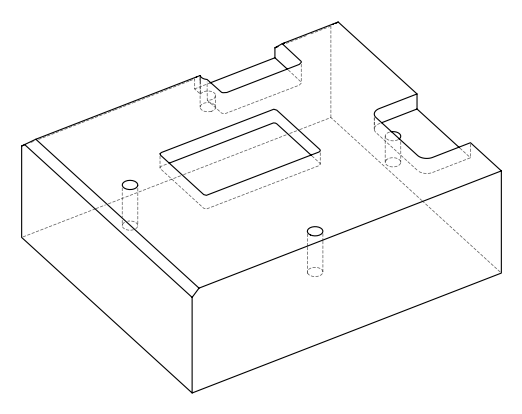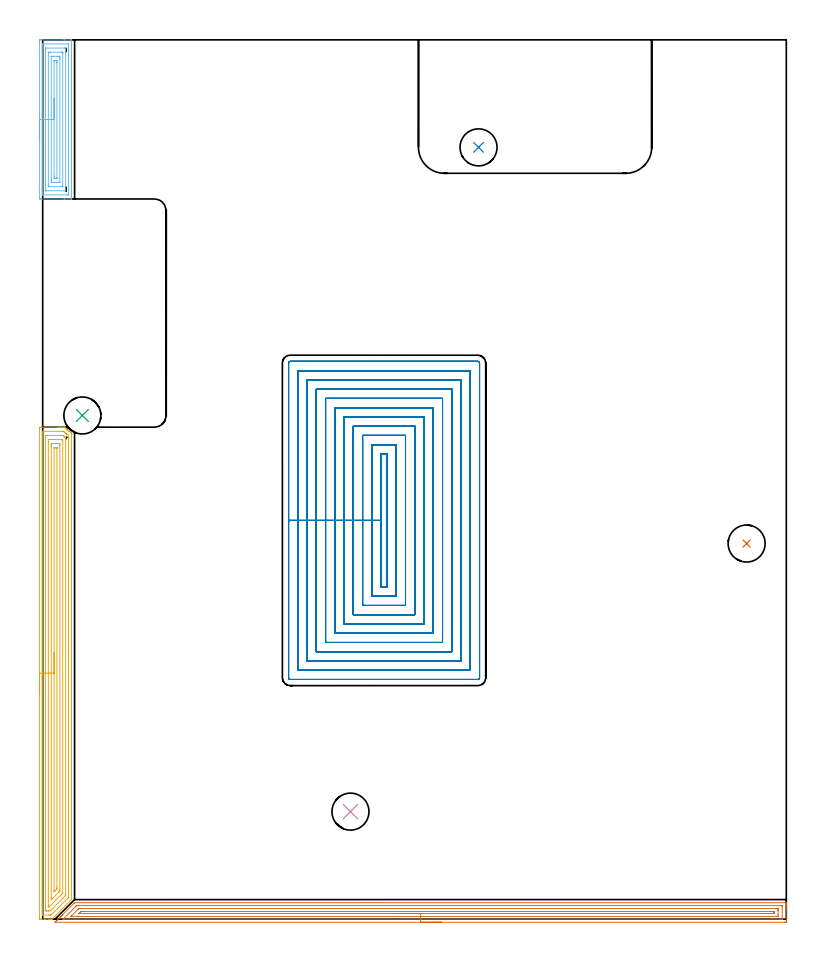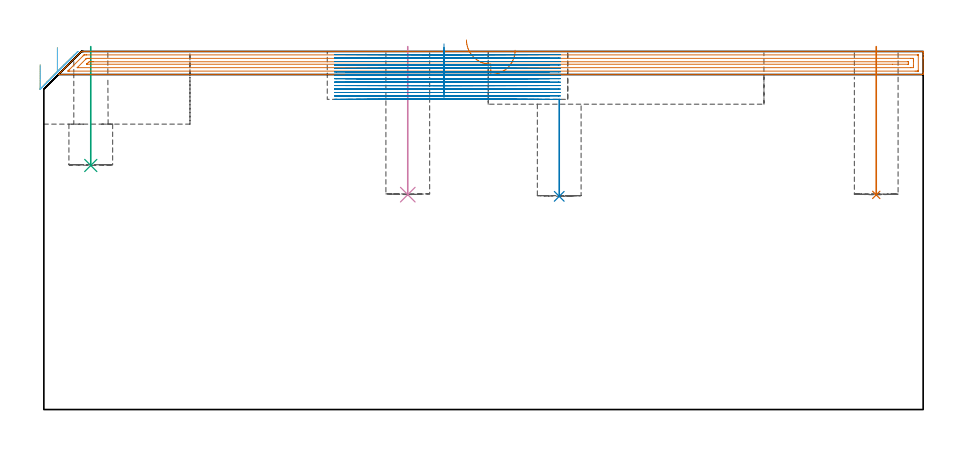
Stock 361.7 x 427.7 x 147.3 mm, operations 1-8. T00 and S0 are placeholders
(PLAN: 10 operations, 4 tool changes, 176.6 min)
(1 INDEXABLE_INSERT_DRILL_BLIND_HOLE_FROM_SOLID | STEP1POCKET | NXT0302_007 | 0.25 min | 14933 mm3)
(2 INDEXABLE_INSERT_DRILL_BLIND_HOLE_FROM_SOLID_1 | STEP1POCKET_1 | NXT0302_007 | 0.17 min | 15083 mm3)
(3 INDEXABLE_INSERT_DRILL_BLIND_HOLE_FROM_SOLID_2 | STEP1POCKET_2 | NXT0302_007 | 0.2 min | 11858 mm3)
(4 INDEXABLE_INSERT_DRILL_BLIND_HOLE_FROM_SOLID_3 | STEP1POCKET_3 | NXT0302_007 | 0.25 min | 14906 mm3)
(5 AREA_MILL | FG_CHAMFER_SURFACE | UGT0205_001 | 11.59 min | 29566 mm3)
(6 AREA_MILL_1 | FG_CHAMFER_SURFACE_1 | UGT0205_001 | 3.97 min | 10173 mm3)
(7 AREA_MILL_2 | FG_CHAMFER_SURFACE_2 | UGT0205_001 | 11.43 min | 15770 mm3)
(8 MILL_RECTANGULAR_POCKET | POCKET_RECTANGULAR_STRAIGHT | UGT0201_014 | Follow Part, ap 1.5, ae 75% | 99.35 min | 312880 mm3)
(9 MILL_SLOT | SLOT_PARTIAL_RECTANGULAR | NXT0201_013 | Follow Part, ap 2.5, ae 75% | 44.05 min | 190687 mm3)
(10 MILL_SLOT_1 | SLOT_PARTIAL_RECTANGULAR_1 | UGT0201_107 | Follow Part, ap 6.25, ae 75% | 5.37 min | 152720 mm3)
(TOOL NXT0302_007 | Index. Insert Drill 18mm [880-D1800L25-05] | D18 PA176 FL90 Z2)
(TOOL UGT0205_001 | Chamfer Mill 20 x 3 x 45 deg. | D20 FL50 Z2)
(TOOL UGT0201_014 | End mill 6 mm | D6 FL24 Z4)
(TOOL NXT0201_013 | ENDMILL 10mm | D10 FL30 Z4)
(TOOL UGT0201_107 | End Mill 25 mm | D25 FL25 Z2)
(OP 1 INDEXABLE_INSERT_DRILL_BLIND_HOLE_FROM_SOLID)
G17 G21 G94 G90
T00 M6
G54
G17 G0 G90 X342.4 Y182.7 S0 M3
G43 Z157.3 H1
G94 G81 G98 Z88.3 F250. R149.3
G80
M5
M2
(OP 2 INDEXABLE_INSERT_DRILL_BLIND_HOLE_FROM_SOLID_1)
G17 G21 G94 G90
T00 M6
G54
G17 G0 G90 X212. Y375.4 S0 M3
G43 Z157.3 H1
G94 G81 G98 Z87.7 F250. R127.6
G80
M5
M2
(OP 3 INDEXABLE_INSERT_DRILL_BLIND_HOLE_FROM_SOLID_2)
G17 G21 G94 G90
T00 M6
G54
G17 G0 G90 X19.3 Y245. S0 M3
G43 Z157.3 H1
G94 G81 G98 Z100.4 F250. R149.3
G80
M5
M2
(OP 4 INDEXABLE_INSERT_DRILL_BLIND_HOLE_FROM_SOLID_3)
G17 G21 G94 G90
T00 M6
G54
G17 G0 G90 X149.7 Y52.3 S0 M3
G43 Z157.3 H1
G94 G81 G98 Z88.4 F250. R149.3
G80
M5
M2
(OP 5 AREA_MILL)
G17 G21 G94 G90
T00 M6
G54
G17 G0 G90 X-1.5 Y109.65 S1061 M3
G43 Z157.3 H0
Z141.8
G94 G1 Y109.688 Z140.928 F250.
Y109.802 Z140.064
Y109.991 Z139.212
Y110.253 Z138.38
Y110.587 Z137.574
Y110.99 Z136.8
Y111.459 Z136.064
Y111.99 Z135.372
Y112.579 Z134.729
Y113.222 Z134.14
Y113.914 Z133.609
Y114.65 Z133.14
Y115.424 Z132.737
Y116.23 Z132.403
Y117.062 Z132.141
Y117.914 Z131.952
Y118.778 Z131.838
Y119.65 Z131.8
Y238.42
X-1.498 Y238.704 Z131.802
X-1.491 Y239.293 Z131.806
X-1.484 Y239.296 Z131.813
X-0.891 Y239.299 Z132.406
X-0.295 Y239.3 Z133.002
X7.143 Z140.437
X7.735 Z141.032
X8.035 Z141.332
X8.627 Z141.924
X8.928 Z142.224
X9.53 Z142.829
X10.112 Z143.411
X10.707 Y239.29 Z144.006
X10.713 Y239.287 Z144.012
X10.948 Y239.02 Z144.248
X11.303 Y238.632 Z144.602
X11.361 Y238.571 Z144.661
X11.77 Y238.198 Z145.069
X11.874 Y238.109 Z145.173
X12.052 Y237.96 Z145.348
X12.191 Y237.841 Z145.49
X12.403 Y237.677 Z145.701
X12.499 Y237.611 Z145.795
X12.637 Y237.515 Z145.936
X12.738 Y237.445 Z146.037
X12.807 Y237.401 Z146.107
X12.945 Y237.314 Z146.241
X13.079 Y237.227 Z146.378
X13.096 Y237.218 Z146.396
X13.485 Y236.997 Z146.781
X13.859 Y236.801 Z147.156
X13.896 Y236.781 Z147.191
X13.997 Y236.725 Z147.288
X14. Y236.028 Z147.3
Y9.514
X13.994 Y9.505 Z147.294
X13.962 Y9.462 Z147.262
X4.986 Y0.485 Z138.285
X4.762 Y0.261 Z138.059
X4.649 Y0.15 Z137.946
X4.498 Y0.01 Z137.797
X4.465 Y0.009 Z137.764
X3.863 Y0. Z137.162
X3.281 Z136.58
X2.679 Z135.975
X1.486 Z134.783
X0.894 Z134.188
X-1.129 Y0.001 Z132.167
X-1.484 Y0.004 Z131.812
X-1.491 Y0.007 Z131.805
X-1.497 Y0.596 Z131.803
X-1.5 Y1.204 Z131.8
Y119.65
X-0.086 Z133.214
X-0.085 Y237.007 Z133.215
X-0.084 Y237.094 Z133.216
X-0.079 Y237.267 Z133.221
X-0.076 Y237.292 Z133.224
X-0.069 Y237.294 Z133.231
X-0.046 Y237.298 Z133.254
X0.001 Y237.299 Z133.301
X9.441 Z142.741
X9.821 Y237.295 Z143.121
X10.199 Y237.29 Z143.499
X10.57 Y236.92 Z143.87
X10.713 Y236.788 Z144.013
X11.114 Y236.433 Z144.414
X11.587 Y236.029 Z144.887
X11.606 Y236.014 Z144.906
X11.673 Y235.962 Z144.973
X12.499 Y235.4 Z145.799
X12.566 Y235.353 Z145.866
X12.579 Y235.223 Z145.879
X12.583 Y235.137 Z145.883
X12.585 Y235.051 Z145.885
X12.586 Y234.245 Z145.886
Y230.76
X12.585 Y11.124 Z145.885
X12.584 Y10.95 Z145.884
X12.579 Y10.603 Z145.879
X12.576 Y10.536 Z145.876
X12.568 Y10.525 Z145.868
X12.548 Y10.5 Z145.848
X12.499 Y10.449 Z145.799
X12.478 Y10.427 Z145.778
X4.43 Y2.38 Z137.73
X4.142 Y2.1 Z137.442
X4.06 Y2.022 Z137.36
X3.943 Y2.009 Z137.243
X3.572 Y2.004 Z136.872
X3.059 Y2. Z136.359
X0.381 Y2.001 Z133.681
X0.001 Y2.005 Z133.301
X-0.052 Y2.008 Z133.248
X-0.079 Y2.012 Z133.221
X-0.085 Y2.38 Z133.215
X-0.086 Y119.65 Z133.214
X1.329 Z134.629
Y235.137
X1.33 Y235.251 Z134.63
X1.332 Y235.278 Z134.632
X1.334 Y235.285 Z134.634
X1.352 Y235.29 Z134.652
X1.46 Y235.296 Z134.76
X1.624 Y235.3 Z134.924
X8.928 Y235.299 Z142.228
X9.667 Y235.29 Z142.967
X9.742 Y235.279 Z143.042
X9.821 Y235.213 Z143.121
X9.908 Y235.137 Z143.208
X10.335 Y234.764 Z143.635
X10.713 Y234.441 Z144.013
X10.947 Y234.245 Z144.247
X11.059 Y234.154 Z144.359
X11.165 Y234.067 Z144.465
X11.166 Y234.016 Z144.466
X11.17 Y233.789 Z144.47
X11.171 Y233.353 Z144.471
Y232.896
Y12.189
X11.169 Y11.734 Z144.469
X11.166 Y11.624 Z144.466
X11.164 Y11.575 Z144.464
X11.131 Y11.54 Z144.431
X10.898 Y11.298 Z144.198
X4.114 Y4.514 Z137.414
X3.76 Y4.163 Z137.06
X3.662 Y4.073 Z136.962
X3.572 Y4.01 Z136.872
X2.842 Y4.001 Z136.142
X2.679 Z135.979
X1.95 Z135.25
X1.787 Y4.003 Z135.087
X1.623 Y4.008 Z134.923
X1.335 Y4.021 Z134.635
X1.333 Y4.163 Z134.633
X1.33 Y4.62 Z134.63
X1.329 Y5.055 Z134.629
Y5.513
Y119.65
X2.743 Z136.043
Y232.461
X2.75 Y233.283 Z136.05
X3.572 Y233.299 Z136.872
X3.626 Y233.3 Z136.926
X8.981 Z142.281
X9.177 Y233.294 Z142.477
X9.275 Y233.29 Z142.575
X9.324 Y233.28 Z142.624
X9.37 Y233.24 Z142.67
X9.548 Y233.085 Z142.848
X9.75 Y232.902 Z143.05
X9.756 Y232.526 Z143.056
X9.757 Y232.461 Z143.057
Y13.081
X9.752 Y12.668 Z143.052
X9.75 Y12.62 Z143.05
X9.726 Y12.587 Z143.026
X9.672 Y12.526 Z142.972
X9.58 Y12.43 Z142.88
X9.341 Y12.189 Z142.641
X3.335 Y6.184 Z136.635
X3.256 Y6.107 Z136.556
X3.197 Y6.053 Z136.497
X3.161 Y6.022 Z136.461
X3.116 Y6.01 Z136.416
X2.916 Y6.004 Z136.216
X2.816 Y6.005 Z136.116
X2.766 Y6.009 Z136.066
X2.75 Y6.013 Z136.05
X2.743 Y6.839 Z136.043
Y119.65
X4.157 Z137.457
Y230.093
X4.158 Y230.678 Z137.458
X4.16 Y230.982 Z137.46
X4.164 Y231.283 Z137.464
X4.465 Y231.292 Z137.765
X4.736 Y231.298 Z138.036
X6.52 Y231.3 Z139.82
X7.413 Z140.713
X8.035 Y231.297 Z141.335
X8.312 Y231.293 Z141.612
X8.337 Y231.282 Z141.637
X8.338 Y231.267 Z141.638
X8.342 Y230.678 Z141.642
X8.343 Y230.371 Z141.643
Y14.558
X8.34 Y13.973 Z141.64
X8.337 Y13.672 Z141.637
X8.328 Y13.638 Z141.628
X8.307 Y13.613 Z141.607
X8.247 Y13.549 Z141.547
X8.035 Y13.334 Z141.335
X7.909 Y13.207 Z141.209
X4.215 Y9.514 Z137.515
X4.192 Y9.496 Z137.492
X4.173 Y9.481 Z137.473
X4.164 Y9.514 Z137.464
X4.162 Y9.557 Z137.462
X4.158 Y9.82 Z137.458
X4.157 Y10.406 Z137.457
Y10.713
Y119.65
X5.571 Z138.871
X5.572 Y228.894 Z138.872
X5.574 Y229.233 Z138.874
X5.575 Y229.274 Z138.875
X5.577 Y229.288 Z138.877
X5.601 Y229.29 Z138.901
X5.708 Y229.296 Z139.008
X5.844 Y229.3 Z139.144
X6.25 Z139.55
X6.737 Z140.037
X6.884 Y229.297 Z140.184
X6.915 Y229.293 Z140.215
X6.922 Y229.289 Z140.222
X6.925 Y229.279 Z140.225
X6.927 Y229.246 Z140.227
X6.929 Y229.108 Z140.229
Y228.894
Y15.757
X6.927 Y15.08 Z140.227
X6.925 Y14.865 Z140.225
X6.922 Y14.7 Z140.222
X6.824 Y14.584 Z140.124
X6.68 Y14.435 Z139.98
X6.25 Y13.998 Z139.55
X5.792 Y13.539 Z139.092
X5.72 Y13.468 Z139.02
X5.633 Y13.384 Z138.933
X5.595 Y13.351 Z138.895
X5.58 Y13.339 Z138.88
X5.578 Y13.356 Z138.878
X5.575 Y13.456 Z138.875
X5.572 Y13.759 Z138.872
X5.571 Y119.65 Z138.871
Y120.522 Z138.909
Y121.387 Z139.023
Y122.238 Z139.212
Y123.07 Z139.474
Y123.876 Z139.808
Y124.65 Z140.211
Y125.386 Z140.68
Y126.078 Z141.211
Y126.721 Z141.8
Y127.31 Z142.443
Y127.842 Z143.135
Y128.31 Z143.871
Y128.713 Z144.645
Y129.047 Z145.451
Y129.309 Z146.283
Y129.498 Z147.135
Y129.612 Z148.
Y129.65 Z148.871
G0 Z157.3
M5
M2
(OP 6 AREA_MILL_1)
G17 G21 G94 G90
T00 M6
G54
G17 G0 G90 X-1.5 Y379. S1061 M3
G43 Z157.3 H0
Z141.8
G94 G1 Y379.038 Z140.928 F250.
Y379.152 Z140.064
Y379.341 Z139.212
Y379.603 Z138.38
Y379.937 Z137.574
Y380.34 Z136.8
Y380.808 Z136.064
Y381.34 Z135.372
Y381.929 Z134.729
Y382.572 Z134.14
Y383.264 Z133.609
Y384. Z133.14
Y384.774 Z132.737
Y385.58 Z132.403
Y386.412 Z132.141
Y387.264 Z131.952
Y388.128 Z131.838
Y389. Z131.8
Y426.881
X-1.498 Y427.164 Z131.802
X-1.491 Y427.694 Z131.805
X-1.428 Y427.698 Z131.868
X-0.891 Y427.699 Z132.405
X-0.352 Y427.7 Z132.944
X9.821 Z143.114
X10.527 Z143.825
X10.713 Z144.011
X13.746 Z147.045
X13.968 Y427.693 Z147.261
X13.997 Y427.69 Z147.289
X14. Y427.607 Z147.3
Y350.393
X13.997 Y350.309 Z147.289
X13.971 Y350.302 Z147.263
X13.966 Y350.301 Z147.259
X13.746 Y350.3 Z147.044
X11.979 Z145.278
X10.713 Z144.011
X10.527 Z143.825
X9.821 Z143.114
X-1.129 Z132.167
X-1.246 Y350.301 Z132.05
X-1.491 Y350.31 Z131.805
X-1.499 Y350.553 Z131.799
X-1.5 Y350.836 Z131.8
Y389.
X-0.086 Z133.214
X-0.085 Y425.389 Z133.215
Y425.474
X-0.081 Y425.561 Z133.219
X-0.071 Y425.69 Z133.229
X0.001 Y425.693 Z133.301
X0.581 Y425.7 Z133.881
X12.499 Z145.799
X12.543 Y425.698 Z145.843
X12.57 Y425.694 Z145.87
X12.579 Y425.69 Z145.879
X12.582 Y425.647 Z145.882
X12.585 Y425.475 Z145.885
X12.586 Y425.389 Z145.886
X12.585 Y352.612 Z145.885
Y352.526
X12.581 Y352.439 Z145.881
X12.571 Y352.31 Z145.871
X12.499 Y352.307 Z145.799
X11.919 Y352.3 Z145.219
X0.001 Z133.301
X-0.043 Y352.302 Z133.257
X-0.07 Y352.306 Z133.23
X-0.079 Y352.31 Z133.221
X-0.082 Y352.352 Z133.218
X-0.085 Y352.525 Z133.215
X-0.086 Y352.612 Z133.214
Y389.
X1.328 Z134.628
X1.329 Y423.181 Z134.629
X1.331 Y423.613 Z134.631
X1.333 Y423.669 Z134.633
X1.335 Y423.689 Z134.635
X1.439 Y423.694 Z134.739
X1.613 Y423.699 Z134.913
X10.8 Y423.7 Z144.1
X10.974 Y423.698 Z144.274
X11.09 Y423.693 Z144.39
X11.166 Y423.688 Z144.466
X11.167 Y423.677 Z144.467
X11.169 Y423.613 Z144.469
X11.171 Y423.158 Z144.471
Y422.726
Y354.819
X11.169 Y354.387 Z144.469
X11.167 Y354.331 Z144.467
X11.165 Y354.311 Z144.465
X11.061 Y354.306 Z144.361
X10.887 Y354.301 Z144.187
X1.7 Y354.3 Z135.
X1.525 Y354.302 Z134.825
X1.41 Y354.307 Z134.71
X1.334 Y354.312 Z134.634
X1.333 Y354.323 Z134.633
X1.331 Y354.387 Z134.631
X1.329 Y354.842 Z134.629
X1.328 Y355.274 Z134.628
Y389.
X2.743 Z136.043
Y421.363
X2.745 Y421.569 Z136.045
X2.748 Y421.671 Z136.048
X2.749 Y421.689 Z136.049
X2.769 Y421.692 Z136.069
X2.821 Y421.698 Z136.121
X3.572 Y421.7 Z136.872
X3.711 Z137.011
X9.067 Z142.367
X9.703 Y421.693 Z143.003
X9.74 Y421.69 Z143.04
X9.751 Y421.686 Z143.051
X9.752 Y421.669 Z143.052
X9.755 Y421.576 Z143.055
X9.757 Y421.389 Z143.057
Y421.014
Y356.637
X9.755 Y356.431 Z143.055
X9.752 Y356.329 Z143.052
X9.751 Y356.311 Z143.051
X9.731 Y356.308 Z143.031
X9.679 Y356.302 Z142.979
X8.928 Y356.3 Z142.228
X8.789 Z142.089
X3.433 Z136.733
X2.797 Y356.307 Z136.097
X2.76 Y356.31 Z136.06
X2.749 Y356.314 Z136.049
X2.748 Y356.331 Z136.048
X2.745 Y356.424 Z136.045
X2.743 Y356.611 Z136.043
Y356.986
Y389.
X4.157 Z137.457
Y419.482
X4.158 Y419.584 Z137.458
X4.162 Y419.665 Z137.462
X4.164 Y419.685 Z137.464
X4.17 Y419.69 Z137.47
X4.201 Y419.693 Z137.501
X4.465 Y419.698 Z137.765
X4.83 Y419.7 Z138.13
X5.357 Z138.657
X7.143 Z140.443
X7.509 Y419.699 Z140.809
X8.035 Y419.693 Z141.335
X8.211 Y419.69 Z141.511
X8.336 Y419.676 Z141.636
X8.339 Y419.482 Z141.639
X8.342 Y419.176 Z141.642
X8.343 Y418.87 Z141.643
Y418.288
Y358.519
X8.342 Y358.416 Z141.642
X8.338 Y358.335 Z141.638
X8.336 Y358.315 Z141.636
X8.33 Y358.31 Z141.63
X8.299 Y358.307 Z141.599
X8.035 Y358.302 Z141.335
X7.67 Y358.3 Z140.97
X7.143 Z140.443
X5.357 Z138.657
X4.991 Y358.301 Z138.291
X4.465 Y358.307 Z137.765
X4.289 Y358.31 Z137.589
X4.164 Y358.323 Z137.464
X4.161 Y358.518 Z137.461
X4.158 Y358.824 Z137.458
X4.157 Y359.13 Z137.457
Y359.712
Y389.
X5.571 Z138.871
X5.572 Y417.401 Z138.872
X5.573 Y417.569 Z138.873
X5.576 Y417.653 Z138.876
X5.578 Y417.686 Z138.878
X5.648 Y417.69 Z138.948
X5.951 Y417.698 Z139.251
X6.25 Y417.699 Z139.55
X6.845 Y417.696 Z140.145
X6.901 Y417.69 Z140.201
X6.922 Y417.681 Z140.222
X6.925 Y417.618 Z140.225
X6.927 Y417.401 Z140.227
X6.929 Y416.726 Z140.229
Y416.513
X6.928 Y360.599 Z140.228
X6.927 Y360.431 Z140.227
X6.924 Y360.347 Z140.224
X6.922 Y360.314 Z140.222
X6.852 Y360.31 Z140.152
X6.549 Y360.302 Z139.849
X6.25 Y360.301 Z139.55
X5.655 Y360.304 Z138.955
X5.599 Y360.31 Z138.899
X5.578 Y360.319 Z138.878
X5.575 Y360.383 Z138.875
X5.573 Y360.599 Z138.873
X5.571 Y361.274 Z138.871
Y361.487
Y389.
Y389.872 Z138.909
Y390.736 Z139.023
Y391.588 Z139.212
Y392.42 Z139.474
Y393.226 Z139.808
Y394. Z140.211
Y394.736 Z140.68
Y395.428 Z141.211
Y396.071 Z141.8
Y396.66 Z142.443
Y397.192 Z143.135
Y397.66 Z143.871
Y398.063 Z144.645
Y398.397 Z145.451
Y398.659 Z146.283
Y398.848 Z147.135
Y398.962 Z148.
Y399. Z148.871
G0 Z157.3
M5
M2
(OP 7 AREA_MILL_2)
G17 G21 G94 G90
T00 M6
G54
G17 G0 G90 X193.85 Y-1.5 S1061 M3
G43 Z157.3 H0
Z147.8
G94 G1 X193.812 Z146.928 F250.
X193.698 Z146.063
X193.509 Z145.212
X193.247 Z144.38
X192.913 Z143.574
X192.51 Z142.8
X192.042 Z142.064
X191.51 Z141.372
X190.921 Z140.729
X190.278 Z140.14
X189.586 Z139.608
X188.85 Z139.14
X188.076 Z138.737
X187.27 Z138.403
X186.438 Z138.141
X185.587 Z137.952
X184.722 Z137.838
X183.85 Z137.8
X6.476
X6.165 Y-1.498 Z137.802
X6.016 Y-1.494 Z137.805
X6.008 Y-1.492 Z137.806
X6.954 Y-0.545 Z138.753
X7.058 Y-0.44 Z138.856
X7.951 Y0.452 Z139.75
X8.12 Y0.623 Z139.917
X8.286 Y0.787 Z140.085
X8.397 Y0.898 Z140.196
X8.558 Y1.061 Z140.355
X8.716 Y1.217 Z140.514
X8.844 Y1.345 Z140.643
X8.996 Y1.498 Z140.794
X9.145 Y1.646 Z140.944
X9.29 Y1.791 Z141.089
X9.434 Y1.936 Z141.232
X9.575 Y2.076 Z141.374
X9.737 Y2.238 Z141.536
X9.872 Y2.374 Z141.67
X15.3 Y7.8 Z147.099
X15.481 Y7.979 Z147.277
X15.506 Y7.994 Z147.292
X15.541 Y8. Z147.3
X361.535
X361.69 Y7.998 Z147.288
X361.697 Y7.865 Z147.158
X361.7 Y7.725 Z147.025
Y7.401 Z146.7
Y6.753 Z146.048
Y5.553 Z144.85
Y5.001 Z144.295
Y-0.853 Z138.444
X361.696 Y-1.129 Z138.169
X361.69 Y-1.493 Z137.805
X361.463 Y-1.496 Z137.802
X361.088 Y-1.5 Z137.8
X183.85
Y-0.086 Z139.214
X10.619 Y-0.085 Z139.215
X10.183 Y-0.083 Z139.217
X10.007 Y-0.08 Z139.22
X9.887 Y-0.074 Z139.226
X9.941 Y-0.015 Z139.285
X10.011 Y0.058 Z139.358
X10.183 Y0.233 Z139.533
X10.38 Y0.43 Z139.73
X16.128 Y6.177 Z145.477
X16.433 Y6.479 Z145.779
X16.53 Y6.568 Z145.868
X16.61 Y6.579 Z145.879
X17.326 Y6.585 Z145.885
X17.497
X359.303
X359.475 Y6.584 Z145.884
X359.651 Y6.58 Z145.88
X359.687 Y6.579 Z145.879
X359.692 Y6.556 Z145.856
X359.696 Y6.526 Z145.826
X359.699 Y6.364 Z145.664
X359.7 Y0.233 Z139.533
X359.698 Y0.103 Z139.403
X359.694 Y-0.001 Z139.299
X359.69 Y-0.068 Z139.232
X359.68 Y-0.079 Z139.221
X359.663 Y-0.08 Z139.22
X359.303 Y-0.085 Z139.215
X359.132 Y-0.086 Z139.214
X358.41
X183.85
Y1.328 Z140.628
X13.928 Y1.329 Z140.629
X13.772 Y1.33 Z140.63
X13.755 Y1.332 Z140.632
X13.748 Y1.335 Z140.635
X13.75 Y1.343 Z140.643
X13.755 Y1.354 Z140.654
X13.827 Y1.428 Z140.728
X13.898 Y1.498 Z140.798
X17.326 Y4.927 Z144.227
X17.364 Y4.964 Z144.264
X17.402 Y5.001 Z144.301
X17.567 Y5.156 Z144.456
X17.873 Y5.166 Z144.466
X18.048 Y5.17 Z144.47
X18.219 Y5.171 Z144.471
X18.939 Y5.172 Z144.472
X356.624 Y5.171 Z144.471
X357.345 Y5.17 Z144.47
X357.517 Y5.168 Z144.468
X357.681 Y5.165 Z144.465
X357.69 Y5.001 Z144.301
X357.697 Y4.825 Z144.125
X357.7 Y4.126 Z143.426
Y3.946 Z143.246
X357.699 Y2.196 Z141.496
X357.69 Y1.498 Z140.798
X357.683 Y1.335 Z140.635
X356.624 Y1.329 Z140.629
X183.85 Y1.328 Z140.628
Y2.743 Z142.043
X17.843
X17.714 Y2.745 Z142.045
X17.647 Y2.747 Z142.047
X17.615 Y2.749 Z142.049
X17.626 Y2.765 Z142.065
X17.66 Y2.805 Z142.105
X17.717 Y2.866 Z142.166
X18.219 Y3.37 Z142.67
X18.607 Y3.746 Z143.046
X19.112 Y3.752 Z143.052
X19.489 Y3.756 Z143.056
X20.005 Y3.757 Z143.057
X20.381
X355.214
X355.565 Y3.755 Z143.055
X355.625 Y3.754 Z143.054
X355.682 Y3.751 Z143.051
X355.69 Y3.668 Z142.968
X355.7 Y3.281 Z142.581
Y3.25 Z142.55
X355.696 Y2.827 Z142.127
X355.693 Y2.775 Z142.075
X355.691 Y2.754 Z142.054
X355.664 Y2.75 Z142.05
X355.528 Y2.746 Z142.046
X355.354 Y2.744 Z142.044
X349.131 Y2.743 Z142.043
X183.85
X182.978 Z142.081
X182.114 Z142.195
X181.262 Z142.383
X180.43 Z142.646
X179.624 Z142.98
X178.85 Z143.382
X178.114 Z143.851
X177.422 Z144.382
X176.779 Z144.972
X176.19 Z145.615
X175.659 Z146.307
X175.19 Z147.043
X174.787 Z147.816
X174.453 Z148.622
X174.191 Z149.454
X174.002 Z150.306
X173.888 Z151.171
X173.85 Z152.043
G0 Z157.3
M5
M2
(OP 8 MILL_RECTANGULAR_POCKET)
G17 G21 G94 G90
T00 M6
G54
G17 G0 G90 X164.6 Y210.43 S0 M3
G43 Z157.423 H0
Z150.423
G94 G1 Y193.95 Z146.007 F250.
Y161.6 F500.
X167.5
Y226.3
X164.6
Y193.95
X160.1
Y157.1
X172.
Y230.8
X160.1
Y193.95
X155.6
Y152.6
X176.5
Y235.3
X155.6
Y193.95
X151.1
Y148.1
X181.
Y239.8
X151.1
Y193.95
X146.6
Y143.6
X185.5
Y244.3
X146.6
Y193.95
X142.1
Y139.1
X190.
Y248.8
X142.1
Y193.95
X137.6
Y134.6
X194.5
Y253.3
X137.6
Y193.95
X133.1
Y130.1
X199.
Y257.8
X133.1
Y193.95
X128.6
Y125.6
X203.5
Y262.3
X128.6
Y193.95
X124.1
Y121.1
X208.
Y266.8
X124.1
Y193.95
X119.6
Y117.4
G3 X120.4 Y116.6 R0.8
G1 X211.7
G3 X212.5 Y117.4 R0.8
G1 Y270.5
G3 X211.7 Y271.3 R0.8
G1 X120.4
G3 X119.6 Y270.5 R0.8
G1 Y193.95
Y192.95
G0 X164.6 Y210.43 Z149.007
G1 Y193.95 Z144.591 F250.
Y161.6 F500.
X167.5
Y226.3
X164.6
Y193.95
X160.1
Y157.1
X172.
Y230.8
X160.1
Y193.95
X155.6
Y152.6
X176.5
Y235.3
X155.6
Y193.95
X151.1
Y148.1
X181.
Y239.8
X151.1
Y193.95
X146.6
Y143.6
X185.5
Y244.3
X146.6
Y193.95
X142.1
Y139.1
X190.
Y248.8
X142.1
Y193.95
X137.6
Y134.6
X194.5
Y253.3
X137.6
Y193.95
X133.1
Y130.1
X199.
Y257.8
X133.1
Y193.95
X128.6
Y125.6
X203.5
Y262.3
X128.6
Y193.95
X124.1
Y121.1
X208.
Y266.8
X124.1
Y193.95
X119.6
Y117.4
G3 X120.4 Y116.6 R0.8
G1 X211.7
G3 X212.5 Y117.4 R0.8
G1 Y270.5
G3 X211.7 Y271.3 R0.8
G1 X120.4
G3 X119.6 Y270.5 R0.8
G1 Y193.95
Y192.95
G0 X164.6 Y210.43 Z147.591
G1 Y193.95 Z143.175 F250.
Y161.6 F500.
X167.5
Y226.3
X164.6
Y193.95
X160.1
Y157.1
X172.
Y230.8
X160.1
Y193.95
X155.6
Y152.6
X176.5
Y235.3
X155.6
Y193.95
X151.1
Y148.1
X181.
Y239.8
X151.1
Y193.95
X146.6
Y143.6
X185.5
Y244.3
X146.6
Y193.95
X142.1
Y139.1
X190.
Y248.8
X142.1
Y193.95
X137.6
Y134.6
X194.5
Y253.3
X137.6
Y193.95
X133.1
Y130.1
X199.
Y257.8
X133.1
Y193.95
X128.6
Y125.6
X203.5
Y262.3
X128.6
Y193.95
X124.1
Y121.1
X208.
Y266.8
X124.1
Y193.95
X119.6
Y117.4
G3 X120.4 Y116.6 R0.8
G1 X211.7
G3 X212.5 Y117.4 R0.8
G1 Y270.5
G3 X211.7 Y271.3 R0.8
G1 X120.4
G3 X119.6 Y270.5 R0.8
G1 Y193.95
Y192.95
G0 X164.6 Y210.43 Z146.175
G1 Y193.95 Z141.759 F250.
Y161.6 F500.
X167.5
Y226.3
X164.6
Y193.95
X160.1
Y157.1
X172.
Y230.8
X160.1
Y193.95
X155.6
Y152.6
X176.5
Y235.3
X155.6
Y193.95
X151.1
Y148.1
X181.
Y239.8
X151.1
Y193.95
X146.6
Y143.6
X185.5
Y244.3
X146.6
Y193.95
X142.1
Y139.1
X190.
Y248.8
X142.1
Y193.95
X137.6
Y134.6
X194.5
Y253.3
X137.6
Y193.95
X133.1
Y130.1
X199.
Y257.8
X133.1
Y193.95
X128.6
Y125.6
X203.5
Y262.3
X128.6
Y193.95
X124.1
Y121.1
X208.
Y266.8
X124.1
Y193.95
X119.6
Y117.4
G3 X120.4 Y116.6 R0.8
G1 X211.7
G3 X212.5 Y117.4 R0.8
G1 Y270.5
G3 X211.7 Y271.3 R0.8
G1 X120.4
G3 X119.6 Y270.5 R0.8
G1 Y193.95
Y192.95
G0 X164.6 Y210.43 Z144.759
G1 Y193.95 Z140.343 F250.
Y161.6 F500.
X167.5
Y226.3
X164.6
Y193.95
X160.1
Y157.1
X172.
Y230.8
X160.1
Y193.95
X155.6
Y152.6
X176.5
Y235.3
X155.6
Y193.95
X151.1
Y148.1
X181.
Y239.8
X151.1
Y193.95
X146.6
Y143.6
X185.5
Y244.3
X146.6
Y193.95
X142.1
Y139.1
X190.
Y248.8
X142.1
Y193.95
X137.6
Y134.6
X194.5
Y253.3
X137.6
Y193.95
X133.1
Y130.1
X199.
Y257.8
X133.1
Y193.95
X128.6
Y125.6
X203.5
Y262.3
X128.6
Y193.95
X124.1
Y121.1
X208.
Y266.8
X124.1
Y193.95
X119.6
Y117.4
G3 X120.4 Y116.6 R0.8
G1 X211.7
G3 X212.5 Y117.4 R0.8
G1 Y270.5
G3 X211.7 Y271.3 R0.8
G1 X120.4
G3 X119.6 Y270.5 R0.8
G1 Y193.95
Y192.95
G0 X164.6 Y210.43 Z143.343
G1 Y193.95 Z138.927 F250.
Y161.6 F500.
X167.5
Y226.3
X164.6
Y193.95
X160.1
Y157.1
X172.
Y230.8
X160.1
Y193.95
X155.6
Y152.6
X176.5
Y235.3
X155.6
Y193.95
X151.1
Y148.1
X181.
Y239.8
X151.1
Y193.95
X146.6
Y143.6
X185.5
Y244.3
X146.6
Y193.95
X142.1
Y139.1
X190.
Y248.8
X142.1
Y193.95
X137.6
Y134.6
X194.5
Y253.3
X137.6
Y193.95
X133.1
Y130.1
X199.
Y257.8
X133.1
Y193.95
X128.6
Y125.6
X203.5
Y262.3
X128.6
Y193.95
X124.1
Y121.1
X208.
Y266.8
X124.1
Y193.95
X119.6
Y117.4
G3 X120.4 Y116.6 R0.8
G1 X211.7
G3 X212.5 Y117.4 R0.8
G1 Y270.5
G3 X211.7 Y271.3 R0.8
G1 X120.4
G3 X119.6 Y270.5 R0.8
G1 Y193.95
Y192.95
G0 X164.6 Y210.43 Z141.927
G1 Y193.95 Z137.511 F250.
Y161.6 F500.
X167.5
Y226.3
X164.6
Y193.95
X160.1
Y157.1
X172.
Y230.8
X160.1
Y193.95
X155.6
Y152.6
X176.5
Y235.3
X155.6
Y193.95
X151.1
Y148.1
X181.
Y239.8
X151.1
Y193.95
X146.6
Y143.6
X185.5
Y244.3
X146.6
Y193.95
X142.1
Y139.1
X190.
Y248.8
X142.1
Y193.95
X137.6
Y134.6
X194.5
Y253.3
X137.6
Y193.95
X133.1
Y130.1
X199.
Y257.8
X133.1
Y193.95
X128.6
Y125.6
X203.5
Y262.3
X128.6
Y193.95
X124.1
Y121.1
X208.
Y266.8
X124.1
Y193.95
X119.6
Y117.4
G3 X120.4 Y116.6 R0.8
G1 X211.7
G3 X212.5 Y117.4 R0.8
G1 Y270.5
G3 X211.7 Y271.3 R0.8
G1 X120.4
G3 X119.6 Y270.5 R0.8
G1 Y193.95
Y192.95
G0 X164.6 Y210.43 Z140.511
G1 Y193.95 Z136.095 F250.
Y161.6 F500.
X167.5
Y226.3
X164.6
Y193.95
X160.1
Y157.1
X172.
Y230.8
X160.1
Y193.95
X155.6
Y152.6
X176.5
Y235.3
X155.6
Y193.95
X151.1
Y148.1
X181.
Y239.8
X151.1
Y193.95
X146.6
Y143.6
X185.5
Y244.3
X146.6
Y193.95
X142.1
Y139.1
X190.
Y248.8
X142.1
Y193.95
X137.6
Y134.6
X194.5
Y253.3
X137.6
Y193.95
X133.1
Y130.1
X199.
Y257.8
X133.1
Y193.95
X128.6
Y125.6
X203.5
Y262.3
X128.6
Y193.95
X124.1
Y121.1
X208.
Y266.8
X124.1
Y193.95
X119.6
Y117.4
G3 X120.4 Y116.6 R0.8
G1 X211.7
G3 X212.5 Y117.4 R0.8
G1 Y270.5
G3 X211.7 Y271.3 R0.8
G1 X120.4
G3 X119.6 Y270.5 R0.8
G1 Y193.95
Y192.95
G0 X164.6 Y210.43 Z139.095
G1 Y193.95 Z134.68 F250.
Y161.6 F500.
X167.5
Y226.3
X164.6
Y193.95
X160.1
Y157.1
X172.
Y230.8
X160.1
Y193.95
X155.6
Y152.6
X176.5
Y235.3
X155.6
Y193.95
X151.1
Y148.1
X181.
Y239.8
X151.1
Y193.95
X146.6
Y143.6
X185.5
Y244.3
X146.6
Y193.95
X142.1
Y139.1
X190.
Y248.8
X142.1
Y193.95
X137.6
Y134.6
X194.5
Y253.3
X137.6
Y193.95
X133.1
Y130.1
X199.
Y257.8
X133.1
Y193.95
X128.6
Y125.6
X203.5
Y262.3
X128.6
Y193.95
X124.1
Y121.1
X208.
Y266.8
X124.1
Y193.95
X119.6
Y117.4
G3 X120.4 Y116.6 R0.8
G1 X211.7
G3 X212.5 Y117.4 R0.8
G1 Y270.5
G3 X211.7 Y271.3 R0.8
G1 X120.4
G3 X119.6 Y270.5 R0.8
G1 Y193.95
Y192.95
G0 X164.6 Y210.43 Z137.68
G1 Y193.95 Z133.264 F250.
Y161.6 F500.
X167.5
Y226.3
X164.6
Y193.95
X160.1
Y157.1
X172.
Y230.8
X160.1
Y193.95
X155.6
Y152.6
X176.5
Y235.3
X155.6
Y193.95
X151.1
Y148.1
X181.
Y239.8
X151.1
Y193.95
X146.6
Y143.6
X185.5
Y244.3
X146.6
Y193.95
X142.1
Y139.1
X190.
Y248.8
X142.1
Y193.95
X137.6
Y134.6
X194.5
Y253.3
X137.6
Y193.95
X133.1
Y130.1
X199.
Y257.8
X133.1
Y193.95
X128.6
Y125.6
X203.5
Y262.3
X128.6
Y193.95
X124.1
Y121.1
X208.
Y266.8
X124.1
Y193.95
X119.6
Y117.4
G3 X120.4 Y116.6 R0.8
G1 X211.7
G3 X212.5 Y117.4 R0.8
G1 Y270.5
G3 X211.7 Y271.3 R0.8
G1 X120.4
G3 X119.6 Y270.5 R0.8
G1 Y193.95
Y192.95
G0 X164.6 Y210.43 Z136.264
G1 Y193.95 Z131.848 F250.
Y161.6 F500.
X167.5
Y226.3
X164.6
Y193.95
X160.1
Y157.1
X172.
Y230.8
X160.1
Y193.95
X155.6
Y152.6
X176.5
Y235.3
X155.6
Y193.95
X151.1
Y148.1
X181.
Y239.8
X151.1
Y193.95
X146.6
Y143.6
X185.5
Y244.3
X146.6
Y193.95
X142.1
Y139.1
X190.
Y248.8
X142.1
Y193.95
X137.6
Y134.6
X194.5
Y253.3
X137.6
Y193.95
X133.1
Y130.1
X199.
Y257.8
X133.1
Y193.95
X128.6
Y125.6
X203.5
Y262.3
X128.6
Y193.95
X124.1
Y121.1
X208.
Y266.8
X124.1
Y193.95
X119.6
Y117.4
G3 X120.4 Y116.6 R0.8
G1 X211.7
G3 X212.5 Y117.4 R0.8
G1 Y270.5
G3 X211.7 Y271.3 R0.8
G1 X120.4
G3 X119.6 Y270.5 R0.8
G1 Y193.95
Y192.95
G0 X164.6 Y210.43 Z134.848
G1 Y193.95 Z130.432 F250.
Y161.6 F500.
X167.5
Y226.3
X164.6
Y193.95
X160.1
Y157.1
X172.
Y230.8
X160.1
Y193.95
X155.6
Y152.6
X176.5
Y235.3
X155.6
Y193.95
X151.1
Y148.1
X181.
Y239.8
X151.1
Y193.95
X146.6
Y143.6
X185.5
Y244.3
X146.6
Y193.95
X142.1
Y139.1
X190.
Y248.8
X142.1
Y193.95
X137.6
Y134.6
X194.5
Y253.3
X137.6
Y193.95
X133.1
Y130.1
X199.
Y257.8
X133.1
Y193.95
X128.6
Y125.6
X203.5
Y262.3
X128.6
Y193.95
X124.1
Y121.1
X208.
Y266.8
X124.1
Y193.95
X119.6
Y117.4
G3 X120.4 Y116.6 R0.8
G1 X211.7
G3 X212.5 Y117.4 R0.8
G1 Y270.5
G3 X211.7 Y271.3 R0.8
G1 X120.4
G3 X119.6 Y270.5 R0.8
G1 Y193.95
Y192.95
G0 X164.6 Y210.43 Z133.432
G1 Y193.95 Z129.016 F250.
Y161.6 F500.
X167.5
Y226.3
X164.6
Y193.95
X160.1
Y157.1
X172.
Y230.8
X160.1
Y193.95
X155.6
Y152.6
X176.5
Y235.3
X155.6
Y193.95
X151.1
Y148.1
X181.
Y239.8
X151.1
Y193.95
X146.6
Y143.6
X185.5
Y244.3
X146.6
Y193.95
X142.1
Y139.1
X190.
Y248.8
X142.1
Y193.95
X137.6
Y134.6
X194.5
Y253.3
X137.6
Y193.95
X133.1
Y130.1
X199.
Y257.8
X133.1
Y193.95
X128.6
Y125.6
X203.5
Y262.3
X128.6
Y193.95
X124.1
Y121.1
X208.
Y266.8
X124.1
Y193.95
X119.6
Y117.4
G3 X120.4 Y116.6 R0.8
G1 X211.7
G3 X212.5 Y117.4 R0.8
G1 Y270.5
G3 X211.7 Y271.3 R0.8
G1 X120.4
G3 X119.6 Y270.5 R0.8
G1 Y193.95
Y192.95
G0 X164.6 Y210.43 Z132.016
G1 Y193.95 Z127.6 F250.
Y161.6 F500.
X167.5
Y226.3
X164.6
Y193.95
X160.1
Y157.1
X172.
Y230.8
X160.1
Y193.95
X155.6
Y152.6
X176.5
Y235.3
X155.6
Y193.95
X151.1
Y148.1
X181.
Y239.8
X151.1
Y193.95
X146.6
Y143.6
X185.5
Y244.3
X146.6
Y193.95
X142.1
Y139.1
X190.
Y248.8
X142.1
Y193.95
X137.6
Y134.6
X194.5
Y253.3
X137.6
Y193.95
X133.1
Y130.1
X199.
Y257.8
X133.1
Y193.95
X128.6
Y125.6
X203.5
Y262.3
X128.6
Y193.95
X124.1
Y121.1
X208.
Y266.8
X124.1
Y193.95
X119.6
Y117.4
G3 X120.4 Y116.6 R0.8
G1 X211.7
G3 X212.5 Y117.4 R0.8
G1 Y270.5
G3 X211.7 Y271.3 R0.8
G1 X120.4
G3 X119.6 Y270.5 R0.8
G1 Y193.95
Y192.95
G0 Z157.423
M5
M2
